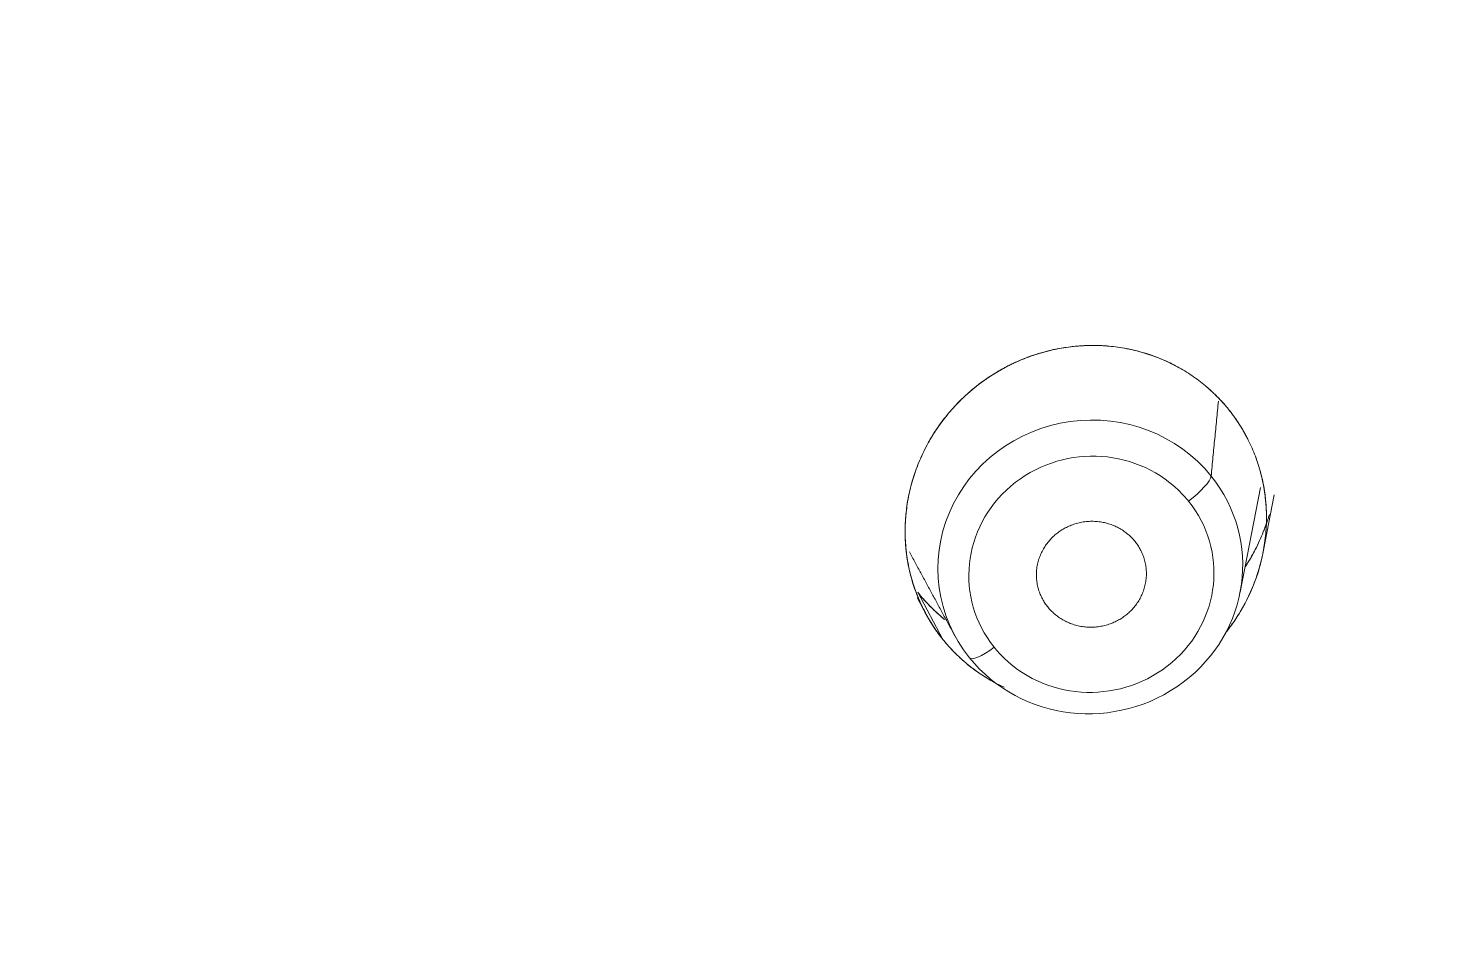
# Model space of a CAD drawing. Extents: x 5217 to 6345, y 0 to 827.
# Drawn here: x 5778.92 to 5793.06, y 513.73 to 522.86 of the extents above; entities that cross this region are included whole.
import ezdxf

# ---------------------------------------------------------------- set-up
doc = ezdxf.new("R2010")
doc.units = 0
doc.header["$LTSCALE"] = 30
doc.header["$MEASUREMENT"] = 0
doc.linetypes.add('HIDDEN2', pattern=[4.7625, 3.175, -1.5875])
doc.layers.add('1', color=7, linetype='CONTINUOUS')
doc.layers.add('2', color=1, linetype='HIDDEN2')

msp = doc.modelspace()

# ---------------------------------------------------------------- linework, layer by layer
at = {"layer": '1', "color": 7, "linetype": 'Continuous', "lineweight": 18}
for p, q in [((5791.036, 517.221), (5791.238, 518.267)), ((5791.266, 517.623), (5791.377, 518.195)), ((5791.266, 517.623), (5791.377, 518.195)), ((5787.806, 517.168), (5787.894, 517.005)), ((5787.813, 517.22), (5788.064, 516.749)), ((5788.064, 516.749), (5787.813, 517.22)), ((5787.813, 517.22), (5788.064, 516.749)), ((5788.064, 516.749), (5787.813, 517.22)), ((5787.894, 517.005), (5787.897, 516.999))]:
    msp.add_line(p, q, dxfattribs=at)
for centre, major_axis, ratio, start_param, end_param in [((5757.244, 496.519), (-59.628, 0), 0.953717, 3.141593, 6.283185), ((5757.244, 496.519), (-59.628, 0), 0.953717, 3.141593, 6.274276), ((5789.538, 517.474), (1.507, 0.232), 0.96199, 0.508241, 3.649834), ((5789.538, 517.474), (1.507, 0.232), 0.96199, 3.649834, 6.791426)]:
    msp.add_ellipse(centre, major_axis=major_axis, ratio=ratio, start_param=start_param, end_param=end_param, dxfattribs=at)
at = {"layer": '1', "color": 7, "linetype": 'Continuous', "lineweight": 13}
for centre, major_axis, ratio, start_param, end_param in [((5789.549, 517.4), (1.212, 0.186), 0.96199, 0.631016, 3.649834), ((5790.508, 518.212), (-0.234, -0.188), 0.238566, 1.433521, 2.912134), ((5789.549, 517.4), (1.212, 0.186), 0.96199, 0.508241, 0.631016), ((5789.549, 517.4), (1.212, 0.186), 0.96199, 3.772609, 6.791426), ((5788.565, 516.751), (-0.234, -0.188), 0.238566, 6.238093, 7.716706), ((5789.549, 517.4), (1.212, 0.186), 0.96199, 3.649834, 3.772609)]:
    msp.add_ellipse(centre, major_axis=major_axis, ratio=ratio, start_param=start_param, end_param=end_param, dxfattribs=at)
at = {"layer": '1', "color": 7, "linetype": 'Continuous', "lineweight": 18}
for points, knots in [([(5759.712, 439.668), (5760.292, 439.691), (5761.968, 439.78), (5764.735, 440.04), (5767.995, 440.52), (5771.222, 441.172), (5774.407, 441.992), (5777.54, 442.979), (5780.611, 444.129), (5783.61, 445.439), (5786.529, 446.905), (5789.359, 448.523), (5792.092, 450.287), (5794.718, 452.192), (5797.229, 454.232), (5799.619, 456.402), (5801.88, 458.694), (5804.005, 461.101), (5805.987, 463.617), (5807.821, 466.233), (5809.501, 468.942), (5811.021, 471.735), (5812.378, 474.604), (5813.566, 477.54), (5814.583, 480.534), (5815.426, 483.576), (5816.091, 486.659), (5816.577, 489.772), (5816.882, 492.905), (5817.005, 496.05), (5816.947, 499.196), (5816.706, 502.335), (5816.285, 505.456), (5815.684, 508.55), (5814.904, 511.608), (5813.949, 514.62), (5812.822, 517.578), (5811.525, 520.471), (5810.063, 523.292), (5808.44, 526.031), (5806.66, 528.681), (5804.731, 531.234), (5802.657, 533.681), (5800.444, 536.015), (5798.1, 538.229), (5795.631, 540.316), (5793.045, 542.27), (5790.35, 544.085), (5787.555, 545.755), (5784.667, 547.276), (5781.695, 548.643), (5778.649, 549.85), (5775.538, 550.896), (5772.371, 551.776), (5769.157, 552.489), (5765.908, 553.031), (5762.632, 553.401), (5759.34, 553.598), (5756.041, 553.622), (5752.746, 553.471), (5749.464, 553.148), (5746.207, 552.652), (5742.982, 551.986), (5739.802, 551.151), (5736.674, 550.149), (5733.609, 548.985), (5730.617, 547.661), (5727.705, 546.181), (5724.883, 544.551), (5722.16, 542.774), (5719.544, 540.857), (5717.043, 538.805), (5714.664, 536.624), (5712.415, 534.322), (5710.302, 531.904), (5708.333, 529.379), (5706.512, 526.755), (5704.847, 524.038), (5703.34, 521.238), (5701.998, 518.363), (5700.825, 515.422), (5699.823, 512.423), (5698.996, 509.377), (5698.347, 506.291), (5697.877, 503.176), (5697.588, 500.041), (5697.48, 496.896), (5697.555, 493.75), (5697.811, 490.612), (5698.249, 487.493), (5698.866, 484.402), (5699.661, 481.348), (5700.631, 478.34), (5701.774, 475.388), (5703.085, 472.5), (5704.562, 469.686), (5706.199, 466.954), (5707.991, 464.313), (5709.934, 461.769), (5712.021, 459.332), (5714.245, 457.008), (5716.601, 454.805), (5719.08, 452.73), (5721.676, 450.788), (5724.38, 448.985), (5727.184, 447.328), (5730.08, 445.82), (5733.058, 444.468), (5736.111, 443.274), (5739.227, 442.243), (5742.399, 441.377), (5745.616, 440.68), (5748.868, 440.153), (5751.926, 439.822), (5753.898, 439.702), (5754.776, 439.668)], [0, 0, 0, 0, 0.004702, 0.013606, 0.022511, 0.031416, 0.040321, 0.049226, 0.058131, 0.067035, 0.07594, 0.084844, 0.093748, 0.102652, 0.111556, 0.120459, 0.129362, 0.138265, 0.147168, 0.15607, 0.164972, 0.173874, 0.182775, 0.191676, 0.200577, 0.209478, 0.218378, 0.227279, 0.236179, 0.245079, 0.253978, 0.262878, 0.271778, 0.280678, 0.289578, 0.298478, 0.307379, 0.316279, 0.32518, 0.334081, 0.342982, 0.351884, 0.360785, 0.369687, 0.37859, 0.387493, 0.396396, 0.405299, 0.414202, 0.423106, 0.43201, 0.440914, 0.449818, 0.458723, 0.467628, 0.476532, 0.485437, 0.494342, 0.503247, 0.512152, 0.521057, 0.529962, 0.538867, 0.547772, 0.556677, 0.565582, 0.574486, 0.583391, 0.592295, 0.601199, 0.610103, 0.619007, 0.62791, 0.636813, 0.645716, 0.654619, 0.663521, 0.672423, 0.681325, 0.690226, 0.699127, 0.708028, 0.716929, 0.725829, 0.734729, 0.743629, 0.752529, 0.761429, 0.770329, 0.779229, 0.788129, 0.797029, 0.805929, 0.814829, 0.82373, 0.832631, 0.841532, 0.850433, 0.859334, 0.868236, 0.877138, 0.886041, 0.894944, 0.903847, 0.91275, 0.921653, 0.930557, 0.939461, 0.948365, 0.95727, 0.966174, 0.975079, 0.983983, 0.992888, 1, 1, 1, 1]), ([(5793.07, 451.033), (5793.622, 451.416), (5795.04, 452.443), (5797.228, 454.234), (5799.62, 456.401), (5801.88, 458.694), (5804.005, 461.101), (5805.987, 463.617), (5807.821, 466.233), (5809.501, 468.942), (5811.021, 471.735), (5812.378, 474.604), (5813.566, 477.54), (5814.583, 480.534), (5815.426, 483.576), (5816.091, 486.659), (5816.577, 489.772), (5816.882, 492.905), (5817.005, 496.05), (5816.947, 499.196), (5816.706, 502.335), (5816.285, 505.456), (5815.684, 508.55), (5814.904, 511.608), (5813.949, 514.62), (5812.822, 517.578), (5811.525, 520.471), (5810.063, 523.292), (5808.44, 526.031), (5806.66, 528.681), (5804.731, 531.234), (5802.657, 533.681), (5800.444, 536.015), (5798.1, 538.229), (5795.631, 540.316), (5793.045, 542.27), (5790.35, 544.085), (5787.555, 545.755), (5784.667, 547.276), (5781.695, 548.643), (5778.649, 549.85), (5775.538, 550.896), (5772.371, 551.776), (5769.157, 552.489), (5765.908, 553.031), (5762.632, 553.401), (5759.34, 553.598), (5756.041, 553.622), (5752.746, 553.471), (5749.464, 553.148), (5746.207, 552.652), (5742.982, 551.986), (5739.802, 551.151), (5736.674, 550.149), (5733.609, 548.985), (5730.617, 547.661), (5727.705, 546.181), (5724.883, 544.551), (5722.16, 542.774), (5719.544, 540.857), (5717.043, 538.805), (5714.664, 536.624), (5712.415, 534.322), (5710.302, 531.904), (5708.333, 529.379), (5706.512, 526.755), (5704.847, 524.038), (5703.34, 521.238), (5701.998, 518.363), (5700.825, 515.422), (5699.823, 512.423), (5698.996, 509.377), (5698.347, 506.291), (5697.877, 503.176), (5697.588, 500.041), (5697.48, 496.896), (5697.555, 493.75), (5697.811, 490.612), (5698.249, 487.493), (5698.866, 484.402), (5699.661, 481.348), (5700.631, 478.34), (5701.774, 475.388), (5703.085, 472.5), (5704.562, 469.686), (5706.199, 466.954), (5707.991, 464.313), (5709.934, 461.769), (5712.021, 459.332), (5714.246, 457.009), (5716.6, 454.804), (5719.085, 452.736), (5720.978, 451.284), (5722.066, 450.56), (5722.254, 450.437)], [0, 0, 0, 0, 0.006833, 0.017845, 0.028856, 0.039868, 0.050878, 0.061889, 0.072899, 0.083908, 0.094918, 0.105926, 0.116935, 0.127943, 0.138951, 0.149959, 0.160966, 0.171973, 0.18298, 0.193987, 0.204994, 0.216001, 0.227008, 0.238016, 0.249023, 0.26003, 0.271038, 0.282046, 0.293055, 0.304063, 0.315072, 0.326082, 0.337091, 0.348102, 0.359112, 0.370123, 0.381134, 0.392146, 0.403157, 0.414169, 0.425182, 0.436194, 0.447207, 0.45822, 0.469233, 0.480246, 0.491259, 0.502272, 0.513286, 0.524299, 0.535313, 0.546326, 0.557339, 0.568352, 0.579365, 0.590378, 0.601391, 0.612403, 0.623416, 0.634428, 0.645439, 0.656451, 0.667462, 0.678472, 0.689483, 0.700493, 0.711502, 0.722512, 0.73352, 0.744529, 0.755537, 0.766545, 0.777553, 0.78856, 0.799567, 0.810574, 0.821581, 0.832588, 0.843595, 0.854602, 0.865609, 0.876617, 0.887624, 0.898632, 0.90964, 0.920649, 0.931657, 0.942666, 0.953676, 0.964686, 0.975696, 0.986706, 0.997717, 1, 1, 1, 1]), ([(5790.921, 519.046), (5790.917, 519.052), (5790.909, 519.062), (5790.895, 519.078), (5790.882, 519.094), (5790.868, 519.109), (5790.855, 519.125), (5790.841, 519.14), (5790.826, 519.155), (5790.812, 519.17), (5790.797, 519.185), (5790.782, 519.199), (5790.767, 519.214), (5790.752, 519.228), (5790.737, 519.242), (5790.721, 519.256), (5790.705, 519.27), (5790.673, 519.297), (5790.623, 519.337), (5790.554, 519.386), (5790.483, 519.433), (5790.386, 519.488), (5790.259, 519.55), (5790.098, 519.609), (5789.925, 519.654), (5789.715, 519.686), (5789.461, 519.692), (5789.167, 519.653), (5788.919, 519.577), (5788.76, 519.506), (5788.687, 519.468), (5788.64, 519.442), (5788.571, 519.401), (5788.478, 519.34), (5788.402, 519.282), (5788.349, 519.238), (5788.307, 519.202), (5788.228, 519.128), (5788.113, 519.005), (5788.003, 518.857), (5787.907, 518.699), (5787.831, 518.542), (5787.767, 518.369), (5787.723, 518.202), (5787.696, 518.034), (5787.684, 517.862), (5787.69, 517.685), (5787.712, 517.514), (5787.744, 517.376), (5787.778, 517.268), (5787.808, 517.187), (5787.842, 517.108), (5787.873, 517.044), (5787.9, 516.993), (5787.921, 516.956), (5787.943, 516.92), (5787.966, 516.884), (5787.989, 516.849), (5788.013, 516.815), (5788.038, 516.782), (5788.056, 516.76), (5788.064, 516.749)], [0, 0, 0, 0, 0.003692, 0.007389, 0.011093, 0.014802, 0.018518, 0.022239, 0.025966, 0.029699, 0.033438, 0.037183, 0.040934, 0.044691, 0.048454, 0.052222, 0.055997, 0.059777, 0.075006, 0.090229, 0.105448, 0.120662, 0.15025, 0.180821, 0.212707, 0.245112, 0.294026, 0.346782, 0.401072, 0.429839, 0.437931, 0.444006, 0.458291, 0.479965, 0.501859, 0.50872, 0.51587, 0.531072, 0.565214, 0.603825, 0.627932, 0.661986, 0.695444, 0.725339, 0.753262, 0.785429, 0.817228, 0.847809, 0.877568, 0.892998, 0.90844, 0.923893, 0.939359, 0.947024, 0.954665, 0.962281, 0.969873, 0.97744, 0.984984, 0.992504, 1, 1, 1, 1]), ([(5788.064, 516.749), (5788.06, 516.754), (5788.051, 516.765), (5788.038, 516.782), (5788.025, 516.799), (5788.013, 516.816), (5788, 516.833), (5787.988, 516.851), (5787.976, 516.868), (5787.965, 516.886), (5787.953, 516.904), (5787.942, 516.922), (5787.931, 516.94), (5787.92, 516.958), (5787.91, 516.977), (5787.899, 516.995), (5787.889, 517.014), (5787.869, 517.052), (5787.841, 517.11), (5787.807, 517.188), (5787.778, 517.269), (5787.744, 517.378), (5787.711, 517.518), (5787.689, 517.691), (5787.684, 517.866), (5787.697, 518.042), (5787.726, 518.217), (5787.773, 518.389), (5787.837, 518.555), (5787.916, 518.715), (5788.01, 518.868), (5788.119, 519.011), (5788.242, 519.145), (5788.378, 519.266), (5788.526, 519.375), (5788.685, 519.47), (5788.853, 519.549), (5789.027, 519.611), (5789.205, 519.655), (5789.385, 519.682), (5789.566, 519.691), (5789.745, 519.681), (5789.92, 519.655), (5790.09, 519.611), (5790.254, 519.552), (5790.384, 519.49), (5790.483, 519.433), (5790.554, 519.387), (5790.623, 519.337), (5790.678, 519.293), (5790.72, 519.257), (5790.751, 519.229), (5790.782, 519.2), (5790.811, 519.171), (5790.84, 519.141), (5790.868, 519.11), (5790.895, 519.079), (5790.913, 519.057), (5790.921, 519.046)], [0, 0, 0, 0, 0.003815, 0.007628, 0.011438, 0.015246, 0.019053, 0.02286, 0.026667, 0.030475, 0.034285, 0.038097, 0.041912, 0.04573, 0.049552, 0.053379, 0.057211, 0.06105, 0.076416, 0.09174, 0.107062, 0.122423, 0.15332, 0.18423, 0.215353, 0.246719, 0.278123, 0.309458, 0.340646, 0.372039, 0.403343, 0.434757, 0.466375, 0.498103, 0.530163, 0.562499, 0.594851, 0.627175, 0.659265, 0.691436, 0.723134, 0.754909, 0.786259, 0.817546, 0.848435, 0.879348, 0.89457, 0.909761, 0.924953, 0.940177, 0.947675, 0.95516, 0.962635, 0.970105, 0.977572, 0.985041, 0.992516, 1, 1, 1, 1]), ([(5788.064, 516.749), (5788.06, 516.754), (5788.051, 516.765), (5788.038, 516.782), (5788.025, 516.799), (5788.013, 516.816), (5788, 516.833), (5787.988, 516.851), (5787.976, 516.868), (5787.965, 516.886), (5787.953, 516.904), (5787.942, 516.922), (5787.931, 516.94), (5787.92, 516.958), (5787.91, 516.977), (5787.899, 516.995), (5787.889, 517.014), (5787.869, 517.052), (5787.841, 517.11), (5787.807, 517.188), (5787.778, 517.269), (5787.744, 517.378), (5787.711, 517.518), (5787.689, 517.691), (5787.684, 517.866), (5787.697, 518.042), (5787.726, 518.217), (5787.773, 518.389), (5787.837, 518.555), (5787.916, 518.715), (5788.01, 518.868), (5788.119, 519.011), (5788.242, 519.145), (5788.378, 519.266), (5788.526, 519.375), (5788.685, 519.47), (5788.853, 519.549), (5789.027, 519.611), (5789.205, 519.655), (5789.385, 519.682), (5789.566, 519.691), (5789.745, 519.681), (5789.92, 519.655), (5790.09, 519.611), (5790.254, 519.552), (5790.384, 519.49), (5790.483, 519.433), (5790.554, 519.387), (5790.623, 519.337), (5790.678, 519.293), (5790.72, 519.257), (5790.751, 519.229), (5790.782, 519.2), (5790.811, 519.171), (5790.84, 519.141), (5790.868, 519.11), (5790.895, 519.079), (5790.913, 519.057), (5790.921, 519.046)], [0, 0, 0, 0, 0.003815, 0.007628, 0.011438, 0.015246, 0.019053, 0.02286, 0.026667, 0.030475, 0.034285, 0.038097, 0.041912, 0.04573, 0.049552, 0.053379, 0.057211, 0.06105, 0.076416, 0.09174, 0.107062, 0.122423, 0.15332, 0.18423, 0.215353, 0.246719, 0.278123, 0.309458, 0.340646, 0.372039, 0.403343, 0.434757, 0.466375, 0.498103, 0.530163, 0.562499, 0.594851, 0.627175, 0.659265, 0.691436, 0.723134, 0.754909, 0.786259, 0.817546, 0.848435, 0.879348, 0.89457, 0.909761, 0.924953, 0.940177, 0.947675, 0.95516, 0.962635, 0.970105, 0.977572, 0.985041, 0.992516, 1, 1, 1, 1]), ([(5790.921, 519.046), (5790.917, 519.052), (5790.909, 519.062), (5790.895, 519.078), (5790.882, 519.094), (5790.868, 519.109), (5790.855, 519.125), (5790.841, 519.14), (5790.826, 519.155), (5790.812, 519.17), (5790.797, 519.185), (5790.782, 519.199), (5790.767, 519.214), (5790.752, 519.228), (5790.737, 519.242), (5790.721, 519.256), (5790.705, 519.27), (5790.673, 519.297), (5790.623, 519.337), (5790.554, 519.386), (5790.483, 519.433), (5790.386, 519.488), (5790.259, 519.55), (5790.098, 519.609), (5789.925, 519.654), (5789.755, 519.68), (5789.585, 519.69), (5789.411, 519.684), (5789.222, 519.659), (5789.051, 519.617), (5788.907, 519.569), (5788.793, 519.521), (5788.697, 519.474), (5788.61, 519.425), (5788.522, 519.37), (5788.443, 519.314), (5788.384, 519.268), (5788.349, 519.238), (5788.307, 519.202), (5788.228, 519.128), (5788.113, 519.005), (5788.003, 518.857), (5787.907, 518.699), (5787.831, 518.542), (5787.767, 518.369), (5787.723, 518.202), (5787.693, 518.017), (5787.684, 517.846), (5787.691, 517.69), (5787.706, 517.555), (5787.736, 517.405), (5787.782, 517.251), (5787.839, 517.11), (5787.889, 517.012), (5787.926, 516.947), (5787.948, 516.912), (5787.969, 516.878), (5787.992, 516.845), (5788.015, 516.812), (5788.039, 516.78), (5788.056, 516.759), (5788.064, 516.749)], [0, 0, 0, 0, 0.003691, 0.007389, 0.011092, 0.014801, 0.018516, 0.022237, 0.025964, 0.029696, 0.033435, 0.03718, 0.04093, 0.044687, 0.048449, 0.052217, 0.055991, 0.059772, 0.074999, 0.090221, 0.105438, 0.12065, 0.150236, 0.180803, 0.212686, 0.245088, 0.272533, 0.302684, 0.337347, 0.372816, 0.395365, 0.416928, 0.437508, 0.451727, 0.469428, 0.491794, 0.501926, 0.508787, 0.515936, 0.531137, 0.565276, 0.603883, 0.627987, 0.662038, 0.695493, 0.725385, 0.753306, 0.795015, 0.816067, 0.836849, 0.86753, 0.897618, 0.923469, 0.949279, 0.956597, 0.963891, 0.97116, 0.978406, 0.985628, 0.992826, 1, 1, 1, 1]), ([(5790.902, 516.829), (5790.924, 516.857), (5790.971, 516.921), (5791.038, 517.024), (5791.101, 517.138), (5791.155, 517.255), (5791.207, 517.39), (5791.252, 517.542), (5791.285, 517.719), (5791.302, 517.903), (5791.298, 518.089), (5791.276, 518.266), (5791.244, 518.408), (5791.211, 518.518), (5791.181, 518.601), (5791.147, 518.682), (5791.115, 518.746), (5791.09, 518.794), (5791.071, 518.828), (5791.052, 518.861), (5791.031, 518.893), (5791.011, 518.925), (5790.989, 518.956), (5790.967, 518.987), (5790.945, 519.017), (5790.929, 519.037), (5790.921, 519.046)], [0, 0, 0, 0, 0.044199, 0.098337, 0.151509, 0.204746, 0.258048, 0.331303, 0.402071, 0.482552, 0.561168, 0.635708, 0.707064, 0.744165, 0.781239, 0.818285, 0.855303, 0.871602, 0.887845, 0.904033, 0.920165, 0.936242, 0.952264, 0.968231, 0.984143, 1, 1, 1, 1]), ([(5790.902, 516.829), (5790.924, 516.857), (5790.971, 516.921), (5791.038, 517.024), (5791.101, 517.138), (5791.155, 517.255), (5791.207, 517.39), (5791.252, 517.542), (5791.285, 517.719), (5791.302, 517.903), (5791.298, 518.089), (5791.276, 518.266), (5791.244, 518.408), (5791.211, 518.518), (5791.181, 518.601), (5791.147, 518.682), (5791.115, 518.746), (5791.09, 518.794), (5791.071, 518.828), (5791.052, 518.861), (5791.031, 518.893), (5791.011, 518.925), (5790.989, 518.956), (5790.967, 518.987), (5790.945, 519.017), (5790.929, 519.037), (5790.921, 519.046)], [0, 0, 0, 0, 0.044199, 0.098337, 0.151509, 0.204746, 0.258048, 0.331303, 0.402071, 0.482552, 0.561168, 0.635708, 0.707064, 0.744165, 0.781239, 0.818285, 0.855303, 0.871602, 0.887845, 0.904033, 0.920165, 0.936242, 0.952264, 0.968231, 0.984143, 1, 1, 1, 1]), ([(5790.921, 519.046), (5790.926, 519.041), (5790.935, 519.03), (5790.948, 519.013), (5790.961, 518.996), (5790.973, 518.979), (5790.986, 518.961), (5790.998, 518.944), (5791.01, 518.926), (5791.022, 518.908), (5791.033, 518.89), (5791.045, 518.872), (5791.056, 518.853), (5791.067, 518.835), (5791.077, 518.816), (5791.088, 518.797), (5791.098, 518.778), (5791.118, 518.74), (5791.147, 518.681), (5791.181, 518.6), (5791.211, 518.518), (5791.246, 518.404), (5791.278, 518.258), (5791.299, 518.078), (5791.301, 517.895), (5791.278, 517.651), (5791.206, 517.352), (5791.074, 517.074), (5790.971, 516.921), (5790.934, 516.871), (5790.932, 516.869)], [0, 0, 0, 0, 0.009243, 0.018482, 0.02772, 0.036958, 0.046196, 0.055436, 0.06468, 0.073928, 0.083181, 0.092442, 0.10171, 0.110988, 0.120277, 0.129577, 0.13889, 0.148218, 0.186046, 0.22378, 0.261502, 0.299297, 0.377048, 0.454384, 0.53208, 0.610909, 0.76731, 0.920825, 0.997523, 1, 1, 1, 1]), ([(5790.921, 519.046), (5790.926, 519.041), (5790.935, 519.03), (5790.948, 519.013), (5790.961, 518.996), (5790.973, 518.979), (5790.986, 518.961), (5790.998, 518.944), (5791.01, 518.926), (5791.022, 518.908), (5791.033, 518.89), (5791.045, 518.872), (5791.056, 518.853), (5791.067, 518.835), (5791.077, 518.816), (5791.088, 518.797), (5791.098, 518.778), (5791.118, 518.74), (5791.147, 518.681), (5791.181, 518.6), (5791.211, 518.518), (5791.246, 518.404), (5791.278, 518.258), (5791.299, 518.078), (5791.301, 517.895), (5791.278, 517.651), (5791.206, 517.352), (5791.074, 517.074), (5790.971, 516.921), (5790.934, 516.871), (5790.932, 516.869)], [0, 0, 0, 0, 0.009243, 0.018482, 0.02772, 0.036958, 0.046196, 0.055436, 0.06468, 0.073928, 0.083181, 0.092442, 0.10171, 0.110988, 0.120277, 0.129577, 0.13889, 0.148218, 0.186046, 0.22378, 0.261502, 0.299297, 0.377048, 0.454384, 0.53208, 0.610909, 0.76731, 0.920825, 0.997523, 1, 1, 1, 1]), ([(5791.328, 517.997), (5791.325, 517.985), (5791.308, 517.931), (5791.289, 517.877), (5791.272, 517.835)], [0, 0, 0, 0, 0.206492, 1, 1, 1, 1]), ([(5791.328, 517.997), (5791.325, 517.985), (5791.308, 517.931), (5791.289, 517.877), (5791.272, 517.835)], [0, 0, 0, 0, 0.206492, 1, 1, 1, 1]), ([(5791.101, 517.496), (5791.114, 517.516), (5791.161, 517.595), (5791.232, 517.732), (5791.28, 517.853), (5791.301, 517.913)], [0, 0, 0, 0, 0.155782, 0.591647, 1, 1, 1, 1]), ([(5791.217, 517.707), (5791.193, 517.656), (5791.152, 517.579), (5791.106, 517.504), (5791.089, 517.477)], [0, 0, 0, 0, 0.639448, 1, 1, 1, 1]), ([(5791.217, 517.707), (5791.193, 517.656), (5791.166, 517.607), (5791.138, 517.558), (5791.138, 517.558)], [0, 0, 0, 0, 0.999939, 1, 1, 1, 1]), ([(5791.101, 517.496), (5791.114, 517.516), (5791.135, 517.551), (5791.155, 517.586), (5791.162, 517.6)], [0, 0, 0, 0, 0.597763, 1, 1, 1, 1]), ([(5787.813, 517.22), (5787.817, 517.214), (5787.826, 517.203), (5787.84, 517.186), (5787.855, 517.169), (5787.869, 517.153), (5787.884, 517.136), (5787.898, 517.12), (5787.913, 517.104), (5787.929, 517.089), (5787.944, 517.073), (5787.959, 517.058), (5787.975, 517.042), (5787.991, 517.027), (5788.007, 517.012), (5788.023, 516.998), (5788.04, 516.983), (5788.056, 516.969), (5788.071, 516.957), (5788.079, 516.949), (5788.083, 516.947)], [0, 0, 0, 0, 0.057051, 0.114047, 0.170994, 0.227903, 0.28478, 0.341634, 0.398474, 0.455308, 0.512144, 0.568991, 0.625858, 0.682751, 0.73968, 0.796654, 0.853679, 0.910765, 0.96792, 1, 1, 1, 1]), ([(5788.083, 516.947), (5788.079, 516.95), (5788.064, 516.962), (5788.04, 516.983), (5788.009, 517.01), (5787.979, 517.039), (5787.949, 517.068), (5787.92, 517.097), (5787.892, 517.127), (5787.865, 517.157), (5787.838, 517.188), (5787.821, 517.209), (5787.813, 517.22)], [0, 0, 0, 0, 0.037384, 0.145503, 0.253329, 0.360862, 0.468105, 0.575057, 0.681722, 0.788099, 0.894192, 1, 1, 1, 1]), ([(5787.813, 517.22), (5787.817, 517.214), (5787.826, 517.203), (5787.84, 517.186), (5787.855, 517.169), (5787.869, 517.153), (5787.884, 517.136), (5787.898, 517.12), (5787.913, 517.104), (5787.929, 517.089), (5787.944, 517.073), (5787.959, 517.058), (5787.975, 517.042), (5787.991, 517.027), (5788.007, 517.012), (5788.023, 516.998), (5788.04, 516.983), (5788.056, 516.969), (5788.071, 516.957), (5788.079, 516.949), (5788.083, 516.947)], [0, 0, 0, 0, 0.057051, 0.114047, 0.170994, 0.227903, 0.28478, 0.341634, 0.398474, 0.455308, 0.512144, 0.568991, 0.625858, 0.682751, 0.73968, 0.796654, 0.853679, 0.910765, 0.96792, 1, 1, 1, 1]), ([(5788.006, 517.013), (5787.997, 517.021), (5787.978, 517.039), (5787.949, 517.068), (5787.92, 517.097), (5787.892, 517.127), (5787.865, 517.157), (5787.838, 517.188), (5787.821, 517.209), (5787.813, 517.22)], [0, 0, 0, 0, 0.13386, 0.279192, 0.42413, 0.568679, 0.712839, 0.856612, 1, 1, 1, 1]), ([(5788.582, 516.318), (5788.582, 516.318), (5788.557, 516.331), (5788.508, 516.36), (5788.436, 516.405), (5788.367, 516.455), (5788.313, 516.498), (5788.272, 516.532), (5788.244, 516.557), (5788.217, 516.583), (5788.19, 516.609), (5788.163, 516.636), (5788.138, 516.663), (5788.112, 516.691), (5788.088, 516.72), (5788.072, 516.739), (5788.064, 516.749)], [0, 0, 0, 0, 0.001055, 0.125827, 0.250383, 0.375049, 0.500153, 0.555963, 0.611637, 0.667205, 0.722694, 0.778135, 0.833556, 0.888988, 0.944459, 1, 1, 1, 1]), ([(5788.582, 516.318), (5788.582, 516.318), (5788.557, 516.331), (5788.508, 516.36), (5788.436, 516.405), (5788.367, 516.455), (5788.313, 516.498), (5788.272, 516.532), (5788.244, 516.557), (5788.217, 516.583), (5788.19, 516.609), (5788.163, 516.636), (5788.138, 516.663), (5788.112, 516.691), (5788.088, 516.72), (5788.072, 516.739), (5788.064, 516.749)], [0, 0, 0, 0, 0.001055, 0.125827, 0.250383, 0.375049, 0.500153, 0.555963, 0.611637, 0.667205, 0.722694, 0.778135, 0.833556, 0.888988, 0.944459, 1, 1, 1, 1]), ([(5788.064, 516.749), (5788.069, 516.744), (5788.077, 516.733), (5788.091, 516.717), (5788.104, 516.701), (5788.118, 516.685), (5788.132, 516.67), (5788.146, 516.655), (5788.16, 516.639), (5788.175, 516.624), (5788.189, 516.61), (5788.204, 516.595), (5788.22, 516.58), (5788.235, 516.566), (5788.251, 516.552), (5788.266, 516.538), (5788.282, 516.524), (5788.315, 516.496), (5788.365, 516.456), (5788.435, 516.406), (5788.507, 516.36), (5788.587, 516.314), (5788.644, 516.285), (5788.676, 516.271)], [0, 0, 0, 0, 0.026473, 0.052988, 0.079545, 0.106145, 0.132788, 0.159474, 0.186202, 0.212974, 0.239789, 0.266647, 0.293548, 0.320493, 0.347482, 0.374514, 0.40159, 0.42871, 0.537996, 0.647222, 0.756397, 0.865526, 1, 1, 1, 1]), ([(5788.064, 516.749), (5788.069, 516.744), (5788.077, 516.733), (5788.091, 516.717), (5788.104, 516.701), (5788.118, 516.685), (5788.132, 516.67), (5788.146, 516.655), (5788.16, 516.639), (5788.175, 516.624), (5788.189, 516.61), (5788.204, 516.595), (5788.22, 516.58), (5788.235, 516.566), (5788.251, 516.552), (5788.266, 516.538), (5788.282, 516.524), (5788.315, 516.496), (5788.365, 516.456), (5788.435, 516.406), (5788.507, 516.36), (5788.587, 516.314), (5788.644, 516.285), (5788.676, 516.271)], [0, 0, 0, 0, 0.026473, 0.052988, 0.079545, 0.106145, 0.132788, 0.159474, 0.186202, 0.212974, 0.239789, 0.266647, 0.293548, 0.320493, 0.347482, 0.374514, 0.40159, 0.42871, 0.537996, 0.647222, 0.756397, 0.865526, 1, 1, 1, 1])]:
    msp.add_open_spline(points, degree=3, knots=knots, dxfattribs=at)
for points, weights, knots in [([(5816.872, 496.519), (5816.872, 553.388), (5757.244, 553.388), (5697.616, 553.388), (5697.616, 496.519)], [1, 0.707106781187, 1, 0.707106781187, 1], [0, 0, 0, 0.5, 0.5, 1, 1, 1]), ([(5816.872, 496.519), (5816.872, 553.388), (5757.244, 553.388), (5698.144, 553.388), (5697.618, 497.026)], [1, 0.707106781187, 1, 0.708948655878, 0.996339416072], [0, 0, 0, 0.501577, 0.501577, 1, 1, 1]), ([(5789.985, 517.728), (5789.65, 518.144), (5789.214, 517.816), (5788.778, 517.489), (5789.113, 517.073)], [1, 0.707106781184, 1, 0.707106781184, 1], [0, 0, 0, 0.5, 0.5, 1, 1, 1]), ([(5789.985, 517.728), (5790.32, 517.312), (5789.884, 516.984), (5789.448, 516.657), (5789.113, 517.073)], [1, 0.707106781189, 1, 0.707106781189, 1], [0, 0, 0, 0.5, 0.5, 1, 1, 1])]:
    msp.add_rational_spline(points, weights, degree=2, knots=knots, dxfattribs=at)
at = {"layer": '1', "color": 7, "linetype": 'Continuous', "lineweight": 13}
msp.add_open_spline([(5790.746, 518.382), (5790.819, 519.132)], degree=1, dxfattribs=at)
at = {"layer": '1', "color": 7, "linetype": 'Continuous', "lineweight": 18}
msp.add_open_spline([(5787.73, 517.623), (5788.185, 516.782)], degree=1, dxfattribs=at)
at = {"layer": '2', "color": 7, "linetype": 'Continuous', "lineweight": 18}
for end_param in [4.712389, 4.289418]:
    msp.add_ellipse((5757.244, 496.914), major_axis=(-59.996, 0), ratio=0.953717, start_param=2.930106, end_param=end_param, dxfattribs=at)
for points, knots in [([(5817.081, 500.995), (5817.01, 501.986), (5816.805, 504.043), (5816.311, 507.152), (5815.621, 510.314), (5814.747, 513.44), (5813.69, 516.52), (5812.453, 519.545), (5811.037, 522.505), (5809.446, 525.39), (5807.683, 528.193), (5805.749, 530.906), (5803.642, 533.529), (5801.443, 535.962), (5799.181, 538.202), (5796.888, 540.249), (5794.488, 542.177), (5791.989, 543.98), (5789.398, 545.655), (5786.724, 547.196), (5783.974, 548.598), (5781.16, 549.859), (5778.291, 550.975), (5775.383, 551.941), (5772.455, 552.756), (5769.544, 553.415), (5766.696, 553.918), (5764.173, 554.246), (5761.945, 554.45), (5759.724, 554.583), (5758.153, 554.617), (5757.244, 554.617)], [0, 0, 0, 0, 0.034187, 0.071218, 0.108335, 0.145544, 0.182846, 0.220249, 0.257758, 0.295383, 0.333134, 0.371027, 0.409194, 0.447875, 0.482652, 0.517432, 0.552208, 0.586973, 0.621721, 0.656439, 0.691114, 0.725722, 0.760226, 0.794566, 0.82863, 0.862183, 0.894634, 0.925537, 0.947362, 0.969579, 1, 1, 1, 1]), ([(5815.787, 509.491), (5815.724, 509.763), (5815.406, 511.085), (5814.747, 513.44), (5813.69, 516.52), (5812.453, 519.545), (5811.037, 522.505), (5809.446, 525.39), (5807.683, 528.193), (5805.749, 530.906), (5803.642, 533.529), (5801.443, 535.962), (5799.181, 538.202), (5796.888, 540.249), (5794.488, 542.177), (5791.989, 543.98), (5789.398, 545.655), (5786.724, 547.196), (5783.974, 548.598), (5781.16, 549.859), (5778.291, 550.975), (5775.383, 551.941), (5772.455, 552.756), (5769.544, 553.415), (5766.696, 553.918), (5764.173, 554.246), (5761.945, 554.45), (5759.724, 554.583), (5758.153, 554.617), (5757.244, 554.617)], [0, 0, 0, 0, 0.010647, 0.051932, 0.093322, 0.134822, 0.17644, 0.218187, 0.260075, 0.302119, 0.344467, 0.387386, 0.425973, 0.464563, 0.503149, 0.541723, 0.580278, 0.6188, 0.657273, 0.695672, 0.733957, 0.77206, 0.809856, 0.847084, 0.883091, 0.917379, 0.941595, 0.966247, 1, 1, 1, 1])]:
    msp.add_open_spline(points, degree=3, knots=knots, dxfattribs=at)
msp.add_rational_spline([(5816.793, 500.826), (5814.284, 534.77), (5781.748, 548.738), (5780.301, 549.359), (5778.822, 549.906), (5724.612, 569.95), (5702.172, 518.796), (5698.494, 510.411), (5697.736, 501.351)], [0.925008169637, 0.825553196241, 1, 0.999647191397, 1, 0.716378052159, 1, 0.939059780537, 0.904307311186], degree=2, knots=[0, 0, 0, 0.343999, 0.343999, 0.358407, 0.358407, 0.886526, 0.886526, 1, 1, 1], dxfattribs=at)
msp.add_rational_spline([(5815.619, 508.734), (5809.298, 536.911), (5781.748, 548.738)], [0.90378125968, 0.84822794332, 1], degree=2, dxfattribs=at)

doc.saveas('drawing.dxf')
